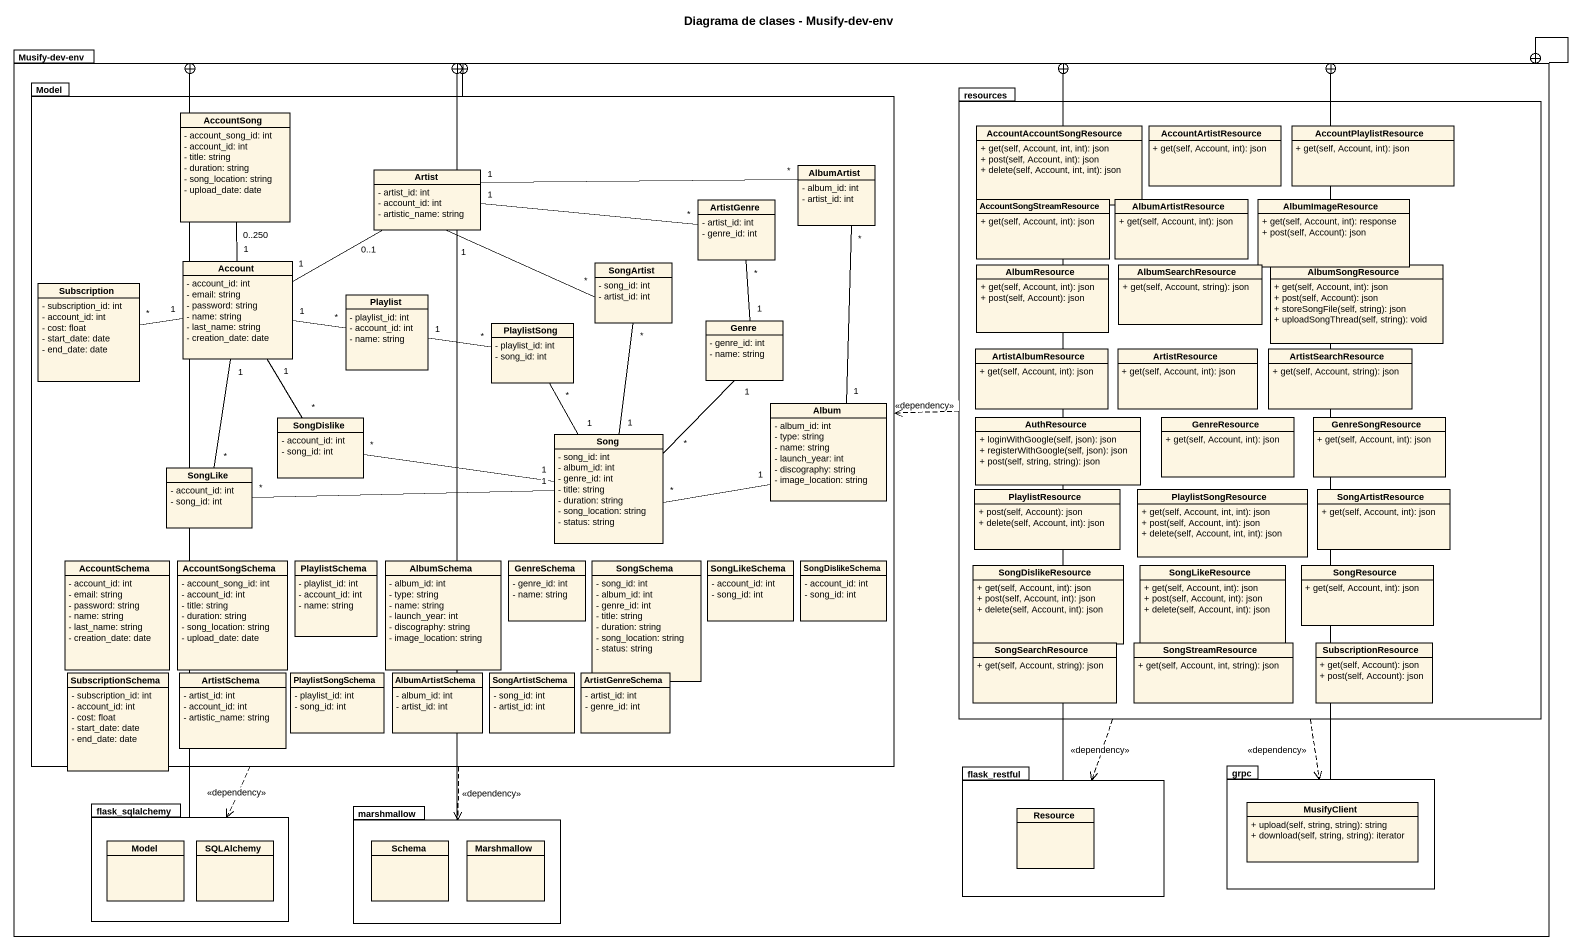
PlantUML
@startuml
title Diagrama de clases - Musify-dev-env
hide circle
hide empty members
skinparam classAttributeIconSize 0
package "Musify-dev-env" as Musify_dev_env {
  package Model {
    class AccountSong {
      - account_song_id: int
      - account_id: int
      - title: string
      - duration: string
      - song_location: string
      - upload_date: date
    }
    class Artist {
      - artist_id: int
      - account_id: int
      - artistic_name: string
    }
    class AlbumArtist {
      - album_id: int
      - artist_id: int
    }
    class ArtistGenre {
      - artist_id: int
      - genre_id: int
    }
    class Account {
      - account_id: int
      - email: string
      - password: string
      - name: string
      - last_name: string
      - creation_date: date
    }
    class Subscription {
      - subscription_id: int
      - account_id: int
      - cost: float
      - start_date: date
      - end_date: date
    }
    class Playlist {
      - playlist_id: int
      - account_id: int
      - name: string
    }
    class SongArtist {
      - song_id: int
      - artist_id: int
    }
    class PlaylistSong {
      - playlist_id: int
      - song_id: int
    }
    class Genre {
      - genre_id: int
      - name: string
    }
    class Album {
      - album_id: int
      - type: string
      - name: string
      - launch_year: int
      - discography: string
      - image_location: string
    }
    class SongDislike {
      - account_id: int
      - song_id: int
    }
    class Song {
      - song_id: int
      - album_id: int
      - genre_id: int
      - title: string
      - duration: string
      - song_location: string
      - status: string
    }
    class SongLike {
      - account_id: int
      - song_id: int
    }
    class AccountSchema {
      - account_id: int
      - email: string
      - password: string
      - name: string
      - last_name: string
      - creation_date: date
    }
    class AccountSongSchema {
      - account_song_id: int
      - account_id: int
      - title: string
      - duration: string
      - song_location: string
      - upload_date: date
    }
    class PlaylistSchema {
      - playlist_id: int
      - account_id: int
      - name: string
    }
    class AlbumSchema {
      - album_id: int
      - type: string
      - name: string
      - launch_year: int
      - discography: string
      - image_location: string
    }
    class GenreSchema {
      - genre_id: int
      - name: string
    }
    class SongSchema {
      - song_id: int
      - album_id: int
      - genre_id: int
      - title: string
      - duration: string
      - song_location: string
      - status: string
    }
    class SongLikeSchema {
      - account_id: int
      - song_id: int
    }
    class SongDislikeSchema {
      - account_id: int
      - song_id: int
    }
    class ArtistSchema {
      - artist_id: int
      - account_id: int
      - artistic_name: string
    }
    class PlaylistSongSchema {
      - playlist_id: int
      - song_id: int
    }
    class AlbumArtistSchema {
      - album_id: int
      - artist_id: int
    }
    class SongArtistSchema {
      - song_id: int
      - artist_id: int
    }
    class ArtistGenreSchema {
      - artist_id: int
      - genre_id: int
    }
  }
  package resources {
    class AccountAccountSongResource {
      + get(self, Account, int, int): json
      + post(self, Account, int): json
      + delete(self, Account, int, int): json
    }
    class AccountArtistResource {
      + get(self, Account, int): json
    }
    class AccountPlaylistResource {
      + get(self, Account, int): json
    }
    class AccountSongStreamResource {
      + get(self, Account, int): json
    }
    class AlbumArtistResource {
      + get(self, Account, int): json
    }
    class AlbumImageResource {
      + get(self, Account, int): response
      + post(self, Account): json
    }
    class AlbumResource {
      + get(self, Account, int): json
      + post(self, Account): json
    }
    class AlbumSearchResource {
      + get(self, Account, string): json
    }
    class AlbumSongResource {
      + get(self, Account, int): json
      + post(self, Account): json
      + storeSongFile(self, string): json
      + uploadSongThread(self, string): void
    }
    class ArtistAlbumResource {
      + get(self, Account, int): json
    }
    class ArtistResource {
      + get(self, Account, int): json
    }
    class ArtistSearchResource {
      + get(self, Account, string): json
    }
    class AuthResource {
      + loginWithGoogle(self, json): json
      + registerWithGoogle(self, json): json
      + post(self, string, string): json
    }
    class GenreResource {
      + get(self, Account, int): json
    }
    class GenreSongResource {
      + get(self, Account, int): json
    }
    class PlaylistResource {
      + post(self, Account): json
      + delete(self, Account, int): json
    }
    class PlaylistSongResource {
      + get(self, Account, int, int): json
      + post(self, Account, int): json
      + delete(self, Account, int, int): json
    }
    class SongArtistResource {
      + get(self, Account, int): json
    }
    class SongDislikeResource {
      + get(self, Account, int): json
      + post(self, Account, int): json
      + delete(self, Account, int): json
    }
    class SongLikeResource {
      + get(self, Account, int): json
      + post(self, Account, int): json
      + delete(self, Account, int): json
    }
    class SongResource {
      + get(self, Account, int): json
    }
    class SongSearchResource {
      + get(self, Account, string): json
    }
    class SongStreamResource {
      + get(self, Account, int, string): json
    }
    class SubscriptionResource {
      + get(self, Account): json
      + post(self, Account): json
    }
  }
  class SubscriptionSchema {
    - subscription_id: int
    - account_id: int
    - cost: float
    - start_date: date
    - end_date: date
  }
  package grpc {
    class MusifyClient {
      + upload(self, string, string): string
      + download(self, string, string): iterator
    }
  }
  package flask_sqlalchemy {
    class "Model" as Model_2
    class SQLAlchemy
  }
  package flask_restful {
    class Resource
  }
  package marshmallow {
    class Schema
    class Marshmallow
  }
}
Musify_dev_env --+ Musify_dev_env
Model -right-+ Musify_dev_env
Model ..> flask_sqlalchemy : <<dependency>>
Model ..> marshmallow : <<dependency>>
resources .left.> Model : <<dependency>>
resources ..> grpc : <<dependency>>
resources ..> flask_restful : <<dependency>>
AccountSong "0..250" -- "1" Account
Artist "0..1" -left- "1" Account
AlbumArtist "*" -left- "1" Artist
AlbumArtist "*" -- "1" Album
ArtistGenre "*" -left- "1" Artist
ArtistGenre "*" -- "1" Genre
Account "1" -- "*" SongLike
Subscription "*" -right- "1" Account
Playlist "*" -left- "1" Account
SongArtist "*" -left- "1" Artist
SongArtist "*" -- "1" Song
PlaylistSong "*" -left- "1" Playlist
PlaylistSong "*" -- "1" Song
SongDislike "*" -up- "1" Account
SongDislike "*" -right- "1" Song
Song "*" -up- "1" Genre
Song "*" -right- "1" Album
SongLike "*" -right- "1" Song
grpc -up-+ Musify_dev_env
flask_sqlalchemy -up-+ Musify_dev_env
flask_restful -up-+ Musify_dev_env
marshmallow -up-+ Musify_dev_env
@enduml
